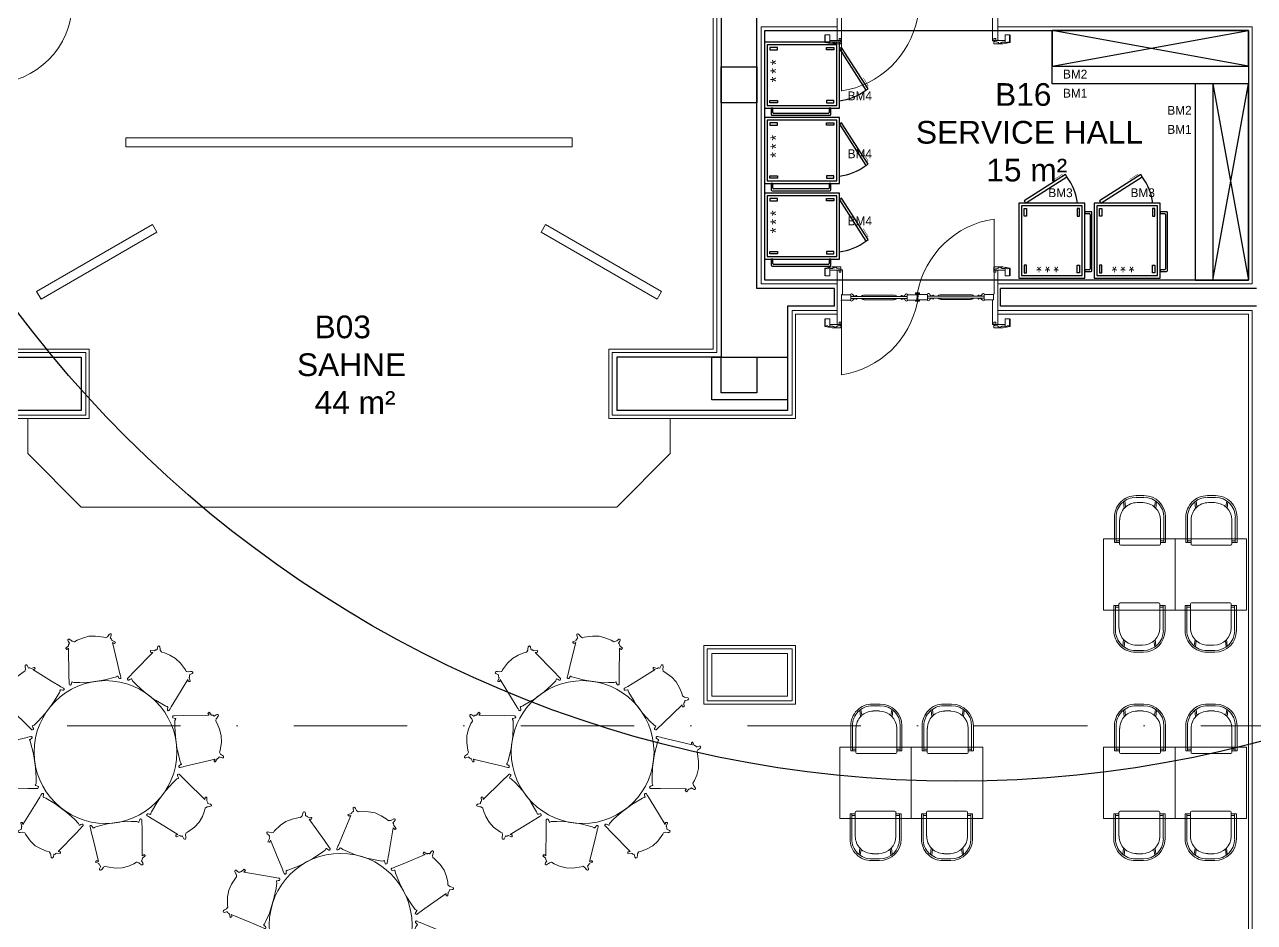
# Model space of a CAD drawing. Header units: millimetres. Extents: x 4346 to 24970, y -10214 to -5839.
# Drawn here: x 7846 to 9224, y -8629 to -7624 of the extents above; entities that cross this region are included whole.
import ezdxf

# ---------------------------------------------------------------- set-up
doc = ezdxf.new("R2010")
doc.units = ezdxf.units.MM
doc.linetypes.add('CONTINUA', pattern=[0])
doc.linetypes.add('DASHDOTX2', pattern=[50.8, 25.4, -12.7, 0, -12.7])
for name, color, linetype, lineweight in [('A-WALL-PATT', 111, 'Continuous', 5), ('Duvar', 7, 'Continuous', 30), ('duvar mevcut', 55, 'Continuous', 30), ('Kolon', 6, 'Continuous', 35), ('kırılabilir duvar', 163, 'Continuous', 30), ('QAPI_UST_KESIM', 1, 'Continuous', 5), ('TEFRIS', 11, 'Continuous', 15), ('Tefriş', 31, 'Continuous', 13), ('WL - ALÇIPAN KAPLAMA', 30, 'Continuous', 15), ('YAZıMAHAL', 152, 'Continuous', 20)]:
    doc.layers.add(name, color=color, linetype=linetype, lineweight=lineweight)
doc.layers.add('a_parke', color=35, linetype='Continuous', lineweight=0, transparency=0.2)
doc.layers.add('MUTFAKEKİPMAN', color=1, linetype='Continuous')
doc.styles.add('STYLE1', font='cour.ttf')
doc.styles.add('STYLUS BT', font='stylu.ttf')
doc.styles.add('TAKSİM', font='GOTHIC.TTF', dxfattribs={"height": 20})

# ---------------------------------------------------------------- blocks, each defined once
blk = doc.blocks.new('*U17')
at = {"layer": 'Tefriş'}
blk.add_lwpolyline([(22.8, -23.6), (11.2, -24.9), (7.3, -25.2), (-5.7, -25.2), (-17.2, -24.2), (-23.6, -23.3), (-24.9, -22.5), (-25.4, -22.1), (-25.8, -22.5), (-26.5, -23.9), (-27.1, -25.1), (-27.8, -25.6), (-28.9, -25.1), (-29.3, -24.5), (-29.2, -23.5), (-28, -13.4), (-24.3, 15.6), (-25.7, 14.9), (-26.6, 14.5), (-26.9, 14.8), (-27.2, 15.2), (-27.5, 15.7), (-27.6, 16.1), (-24.2, 18.3), (-23.9, 19), (-23.7, 19.9), (-23.1, 20.6), (-22.5, 21), (-23.7, 23.5), (-23.9, 24.2), (-23.9, 24.5), (-23.9, 24.9), (-23.6, 25.5), (-23, 25.8), (-22.1, 25.6), (-20.1, 23.6), (-19.7, 23.2), (-19.3, 22.8), (-17.2, 22), (-16.9, 21.9), (-13.8, 23.2), (-7.5, 24.9), (-0.1, 25.9), (7.4, 25.1), (16.5, 22.4), (18.2, 21.5), (20.5, 22.4), (22.3, 24.3), (23.3, 25.1), (24.1, 25.3), (24.6, 25.1), (25, 24.7), (25.1, 24.3), (25, 23.6), (23.9, 21.3), (23.5, 20.6), (23.5, 20.5), (23.7, 20.3), (24.1, 19.9), (24.6, 19.2), (24.9, 18.5), (25, 17.9), (25.1, 17.7), (28.1, 15.7), (28.5, 15.2), (28.2, 14.9), (27.6, 14.2), (27.2, 14.1), (26.7, 14.2), (26.3, 14.6), (25.2, 15.4), (27.6, -8.9), (28.8, -20.4), (28.9, -21.1), (29.1, -22.9), (29.3, -24.6), (29.3, -25.1), (29, -25.5), (28.7, -25.8), (28.3, -25.9), (27.7, -25.8), (27.4, -25.6), (27, -25.1), (26.2, -23.4), (26, -22.9), (25.9, -22.8), (25.1, -22.8), (25, -22.8), (24.5, -23.2), (22.8, -23.6)], dxfattribs=at)
blk = doc.blocks.new('*U18')
at = {"layer": 'Tefriş', "color": 0, "linetype": 'ByBlock', "lineweight": -2, "transparency": 16777216}
blk.add_blockref('*U17', (7754.3, 30012), dxfattribs=at)
for p, rotation in [((7680.1, 29980.6), 45), ((7828.9, 29981.7), 315.0000000000001), ((7649.9, 29906), 90), ((7860.2, 29907.6), 270), ((7681.2, 29831.9), 135), ((7830, 29833), 225.0000000000001), ((7755.8, 29801.6), 180)]:
    blk.add_blockref('*U17', p, dxfattribs=dict(at, rotation=rotation))
blk = doc.blocks.new('Yuvarlak yemek masası')
at = {"layer": 'Tefriş'}
blk.add_circle((7755.1, 29906.8), 80, dxfattribs=at)
blk.add_blockref('*U18', (0, 0), dxfattribs=at)
blk = doc.blocks.new('ch')
at = {"layer": 'TEFRIS', "linetype": 'CONTINUA'}
for p, q in [((11843.4, 1962.7), (11843.4, 1919.3)), ((11844.6, 1963.8), (11871.5, 1963.8)), ((11846.3, 1963.8), (11846.3, 1969.7)), ((11846.3, 1969.7), (11874.5, 1969.7)), ((11846.3, 1967.7), (11874.5, 1967.7)), ((11848.2, 1967.7), (11848.2, 1963.8)), ((11891, 1944.4), (11891, 1937.6)), ((11896.8, 1945.4), (11896.8, 1936.6)), ((11898.8, 1945.4), (11898.8, 1936.6)), ((11871.5, 1918.1), (11844.6, 1918.1)), ((11846.3, 1912.3), (11846.3, 1918.1)), ((11848.2, 1914.2), (11848.2, 1918.1)), ((11874.5, 1914.2), (11846.3, 1914.2)), ((11874.5, 1912.3), (11846.3, 1912.3))]:
    blk.add_line(p, q, dxfattribs=at)
at = {"layer": 'TEFRIS'}
for p, q in [((11891.7, 1959.5), (11884.7, 1958.7)), ((11886.1, 1957.3), (11892.8, 1958.2)), ((11891.7, 1922.4), (11884.7, 1923.3)), ((11886.1, 1924.7), (11892.8, 1923.8))]:
    blk.add_line(p, q, dxfattribs=at)
at = {"layer": 'TEFRIS', "linetype": 'CONTINUA'}
for centre, radius, start, end in [((11844.6, 1962.7), 1.17, 90, 180), ((11871.5, 1944.4), 19.4, 0, 90), ((11874.5, 1945.4), 24.3, 0, 90), ((11874.5, 1945.4), 22.4, 0, 90), ((11871.5, 1937.6), 19.4, 270, 0), ((11874.5, 1936.6), 22.4, 270, 0), ((11874.5, 1936.6), 24.3, 270, 0), ((11844.6, 1919.3), 1.17, 180, 270)]:
    blk.add_arc(centre, radius, start, end, dxfattribs=at)
blk = doc.blocks.new('kapipervaz')
at = {"layer": 'QAPI_UST_KESIM'}
for p, q in [((76393.2, 185959.7), (76395.2, 185959.7)), ((76393.2, 185959.7), (76393.2, 185956.3)), ((76395.2, 185959.7), (76395.2, 185957.2)), ((76405.6, 185957.2), (76405.6, 185963.7)), ((76405.6, 185963.7), (76410.8, 185963.7)), ((76410.8, 185963.7), (76410.8, 185955.7)), ((76393.2, 185957.2), (76405.6, 185957.2)), ((76402.2, 185954.9), (76400.8, 185954.9)), ((76405.6, 185955.5), (76402.2, 185955.5)), ((76402.2, 185955.5), (76402.2, 185954.9)), ((76405.6, 185957.2), (76405.6, 185955.5)), ((76405.6, 185955.5), (76405.6, 185955.1)), ((76407, 185955.1), (76407.2, 185955.1))]:
    blk.add_line(p, q, dxfattribs=at)
for centre, radius, start, end in [((76393.3, 185956.3), 0.154, 164.5943, 245.8606), ((76393.7, 185953.6), 2.61, 60.471, 98.9376), ((76395.2, 185956), 0.275, 217.0222, 348.7051), ((76395.7, 185952.3), 3.62, 35.9499, 94.6026), ((76399.6, 185955.1), 1.15, 211.4655, 352.0444), ((76406.3, 185955.3), 0.766, 199.2135, 337.6241), ((76409, 185953), 2.73, 74.455, 132.3462), ((76410.3, 185955.8), 0.516, 194.6871, 347.1328)]:
    blk.add_arc(centre, radius, start, end, dxfattribs=at)
blk = doc.blocks.new('papuc1')
at = {"layer": 'QAPI_UST_KESIM'}
for p, q in [((76393.2, 185928.6), (76401.3, 185930.1)), ((76393.2, 185920), (76393.2, 185928.6)), ((76401.3, 185930.1), (76411.2, 185930.1)), ((76411.2, 185925.7), (76411.2, 185930.1))]:
    blk.add_line(p, q, dxfattribs=at)
blk = doc.blocks.new('k13')
at = {"layer": 'QAPI_UST_KESIM'}
for p, q in [((175.8, 3.6), (175.8, 87.6)), ((0, 30.6), (0, -30.6)), ((4.3, 30.6), (6.1, 30.6)), ((6.1, 30.6), (6.1, 3)), ((180, -30.6), (180, 30.6)), ((4.7, 3), (6.1, 3)), ((4.7, -3.5), (4.7, 3)), ((4.9, -3.5), (4.9, 3)), ((4.9, -3.2), (4.9, 2.8)), ((15.3, 2.8), (4.9, 2.8)), ((15.3, -0.3), (15.3, 2.8)), ((15.3, 1), (78.6, 1)), ((17.6, 2.9), (17.3, 2.9)), ((19.2, 1), (19.2, 1.6)), ((21, 1.5), (20.7, 1.5)), ((20.7, 1.5), (20.7, 1)), ((22.2, 1.5), (22, 1.5)), ((22.2, 1), (22.2, 1.5)), ((30.4, 2.2), (30.4, 2.5)), ((30.4, 2.5), (38.7, 2.5)), ((63.6, 2.5), (38.7, 2.5)), ((63.6, 2.2), (63.6, 2.5)), ((71.9, 1.5), (71.7, 1.5)), ((71.7, 1.5), (71.7, 1)), ((73.2, 1.5), (72.9, 1.5)), ((73.2, 1), (73.2, 1.5)), ((74.7, 1), (74.7, 1.6)), ((76.3, 2.9), (76.6, 2.9)), ((90, 2.8), (78.6, 2.8)), ((78.6, -0.3), (78.6, 2.8)), ((91.8, 5.1), (87.8, 5.1)), ((87.8, 5.1), (87.8, 3.9)), ((87.8, 3.9), (90.2, 3.9)), ((88.2, 3.2), (88.2, 5.1)), ((88.2, 5.1), (92.2, 5.1)), ((89.6, 2.7), (89.4, -3.2)), ((92.2, 3.9), (89.8, 3.9)), ((89.8, 3.9), (89.8, 3.4)), ((89.8, -3.4), (90, 2.8)), ((90.2, 3.4), (90, -2.8)), ((90.2, 3.9), (90.2, 3.4)), ((90.2, 3.2), (101.4, 3.2)), ((90.4, -2.7), (90.6, 3.2)), ((91.8, 3.2), (91.8, 5.1)), ((92.2, 5.1), (92.2, 3.9)), ((101.4, 0.1), (101.4, 3.2)), ((164.7, 1.4), (101.4, 1.4)), ((101.4, 0.3), (101.4, -2.8)), ((103.7, 3.3), (103.4, 3.3)), ((105.3, 1.4), (105.3, 2)), ((106.8, 1.4), (106.8, 1.9)), ((106.8, 1.9), (107.1, 1.9)), ((108.1, 1.9), (108.3, 1.9)), ((108.3, 1.9), (108.3, 1.4)), ((116.4, 2.6), (116.4, 2.9)), ((116.4, 2.9), (146, 2.9)), ((149.6, 2.9), (146, 2.9)), ((149.6, 2.6), (149.6, 2.9)), ((157.8, 1.4), (157.8, 1.9)), ((157.8, 1.9), (158, 1.9)), ((159, 1.9), (159.3, 1.9)), ((159.3, 1.9), (159.3, 1.4)), ((160.8, 1.4), (160.8, 2)), ((162.4, 3.3), (162.7, 3.3)), ((164.7, 3.2), (175.1, 3.2)), ((164.7, 0.1), (164.7, 3.2)), ((164.7, 0.3), (164.7, -2.8)), ((175.1, 3.5), (175.1, -3)), ((175.1, 3.2), (175.1, -2.8)), ((175.3, 3.5), (175.7, 3.5)), ((175.3, 3.5), (175.3, -3)), ((4.7, -3.5), (4.3, -3.5)), ((15.3, -3.2), (4.9, -3.2)), ((4.9, -3.5), (4.9, -86.9)), ((15.3, -0.1), (15.3, -3.2)), ((15.3, -1.4), (78.6, -1.4)), ((17.6, -3.3), (17.3, -3.3)), ((19.2, -1.4), (19.2, -2)), ((20.7, -1.9), (20.7, -1.4)), ((21, -1.9), (20.7, -1.9)), ((22.2, -1.9), (22, -1.9)), ((22.2, -1.4), (22.2, -1.9)), ((30.4, -2.6), (30.4, -2.9)), ((30.4, -2.9), (38.7, -2.9)), ((63.6, -2.9), (38.7, -2.9)), ((63.6, -2.6), (63.6, -2.9)), ((71.7, -1.9), (71.7, -1.4)), ((71.9, -1.9), (71.7, -1.9)), ((73.2, -1.9), (72.9, -1.9)), ((73.2, -1.4), (73.2, -1.9)), ((74.7, -1.4), (74.7, -2)), ((76.3, -3.3), (76.6, -3.3)), ((78.6, -0.1), (78.6, -3.2)), ((89.8, -3.2), (78.6, -3.2)), ((87.8, -2.8), (87.8, -4.4)), ((87.8, -4.4), (92.2, -4.4)), ((88.2, -4.4), (88.2, -3.2)), ((88.2, -3.2), (90.4, -3.2)), ((89.6, -3.2), (89.6, -2.7)), ((91.8, -3.2), (89.6, -3.2)), ((90, -2.8), (101.4, -2.8)), ((90.4, -3.2), (90.4, -2.7)), ((91.8, -4.4), (91.8, -3.2)), ((92.2, -2.8), (92.2, -4.4)), ((164.7, -1), (101.4, -1)), ((103.7, -2.9), (103.4, -2.9)), ((105.3, -1), (105.3, -1.6)), ((106.8, -1), (106.8, -1.5)), ((106.8, -1.5), (107.1, -1.5)), ((108.1, -1.5), (108.3, -1.5)), ((108.3, -1.5), (108.3, -1)), ((116.4, -2.2), (116.4, -2.5)), ((116.4, -2.5), (146, -2.5)), ((149.6, -2.5), (146, -2.5)), ((149.6, -2.2), (149.6, -2.5)), ((157.8, -1), (157.8, -1.5)), ((157.8, -1.5), (158, -1.5)), ((159, -1.5), (159.3, -1.5)), ((159.3, -1.5), (159.3, -1)), ((160.8, -1), (160.8, -1.6)), ((162.4, -2.9), (162.7, -2.9)), ((164.7, -2.8), (175.1, -2.8)), ((175.3, -3), (173.9, -3)), ((173.9, -30.6), (173.9, -3)), ((175.7, -30.6), (173.9, -30.6))]:
    blk.add_line(p, q, dxfattribs=at)
for centre, radius, start, end in [((191.1, -14.2), 103, 98.572, 169.1228), ((16.1, 2.8), 1.2, 5.6023, 180.4803), ((19.5, 3.6), 2, 199.6761, 263.2827), ((21.5, 1.5), 0.5, 0, 180), ((29, 0.3), 1.92, 94.5143, 156.6514), ((29.8, -10.9), 13.1, 87.45, 94.1021), ((64.1, -10.9), 13.1, 85.8979, 92.55), ((64.9, 0.3), 1.92, 23.3486, 85.4857), ((72.4, 1.5), 0.5, 0, 180), ((74.4, 3.6), 2, 276.7173, 340.3239), ((77.8, 2.8), 1.2, 359.5197, 174.3977), ((102.2, 3.2), 1.2, 5.6023, 180.4803), ((105.6, 4), 2, 199.6761, 263.2827), ((107.6, 1.9), 0.5, 0, 180), ((115.1, 0.7), 1.92, 94.5143, 156.6514), ((115.9, -10.5), 13.1, 87.45, 94.1021), ((150.2, -10.5), 13.1, 85.8979, 92.55), ((151, 0.7), 1.92, 23.3486, 85.4857), ((158.5, 1.9), 0.5, 0, 180), ((160.5, 4), 2, 276.7173, 340.3239), ((163.9, 3.2), 1.2, 359.5197, 174.3977), ((-10.5, 14.3), 102.3, 278.6423, 349.0329), ((16.1, -3.2), 1.2, 179.5197, 354.3977), ((19.5, -4), 2, 96.7173, 160.3239), ((21.5, -1.9), 0.5, 180, 0), ((29, -0.7), 1.92, 203.3486, 265.4857), ((29.8, 10.5), 13.1, 265.8979, 272.55), ((64.1, 10.5), 13.1, 267.45, 274.1021), ((64.9, -0.7), 1.92, 274.5143, 336.6514), ((72.4, -1.9), 0.5, 180, 0), ((74.4, -4), 2, 19.6761, 83.2827), ((77.8, -3.2), 1.2, 185.6023, 0.4803), ((102.2, -2.8), 1.2, 179.5197, 354.3977), ((105.6, -3.6), 2, 96.7173, 160.3239), ((107.6, -1.5), 0.5, 180, 0), ((115.1, -0.3), 1.92, 203.3486, 265.4857), ((115.9, 10.9), 13.1, 265.8979, 272.55), ((150.2, 10.9), 13.1, 267.45, 274.1021), ((151, -0.3), 1.92, 274.5143, 336.6514), ((158.5, -1.5), 0.5, 180, 0), ((160.5, -3.6), 2, 19.6761, 83.2827), ((163.9, -2.8), 1.2, 185.6023, 0.4803)]:
    blk.add_arc(centre, radius, start, end, dxfattribs=at)
at = {"layer": 'QAPI_UST_KESIM', "extrusion": (0, 0, -1), "xscale": -1, "zscale": -1}
for name, p in [('papuc1', (76406.9, -185896)), ('kapipervaz', (76217.5, -185987.7))]:
    blk.add_blockref(name, p, dxfattribs=at)
at = {"layer": 'QAPI_UST_KESIM', "extrusion": (0, 0, -1), "xscale": -1, "zscale": -1, "rotation": 180}
for name, p in [('kapipervaz', (-76397.5, 185987.7)), ('papuc1', (-76586.9, 185896))]:
    blk.add_blockref(name, p, dxfattribs=at)
at = {"layer": 'QAPI_UST_KESIM', "extrusion": (0, 0, -1), "zscale": -1}
for name, p in [('papuc1', (-76586.9, -185896)), ('kapipervaz', (-76397.5, -185987.7))]:
    blk.add_blockref(name, p, dxfattribs=at)
at = {"layer": 'QAPI_UST_KESIM', "extrusion": (0, 0, -1), "zscale": -1, "rotation": 180}
for name, p in [('kapipervaz', (76217.5, 185987.7)), ('papuc1', (76406.9, 185896))]:
    blk.add_blockref(name, p, dxfattribs=at)
blk = doc.blocks.new('k17')
at = {"layer": 'QAPI_UST_KESIM'}
for p, q in [((-6.1, 24.8), (-6.1, -31.4)), ((-1.8, 24.8), (0, 24.8)), ((0, 24.8), (0, -24.8)), ((89.6, 24.8), (87.8, 24.8)), ((87.8, 24.8), (87.8, -24.8)), ((93.9, 24.8), (93.9, -31.4)), ((-1.4, -24.8), (0, -24.8)), ((-1.2, -25.3), (-1.2, -31.4)), ((-1.2, -31.3), (-1.2, -25.3)), ((12.6, -25.3), (-1.2, -25.3)), ((12.6, -28.3), (12.6, -25.3)), ((75.2, -27), (12.6, -27)), ((14.9, -25.1), (14.6, -25.1)), ((16.5, -27), (16.5, -26.4)), ((27.6, -25.8), (27.6, -25.5)), ((27.6, -25.5), (54.5, -25.5)), ((60.1, -25.5), (54.5, -25.5)), ((60.1, -25.8), (60.1, -25.5)), ((71.3, -27), (71.3, -26.4)), ((72.9, -25.1), (73.2, -25.1)), ((75.2, -25.3), (89, -25.3)), ((75.2, -28.3), (75.2, -25.3)), ((89.2, -24.8), (87.8, -24.8)), ((89, -25.3), (89, -31.4)), ((12.6, -31.3), (-1.2, -31.3)), ((12.6, -28.2), (12.6, -31.3)), ((75.2, -29.5), (12.6, -29.5)), ((14.9, -31.4), (14.6, -31.4)), ((16.5, -29.5), (16.5, -30.1)), ((27.6, -30.7), (27.6, -31)), ((27.6, -31), (54.5, -31)), ((60.1, -31), (54.5, -31)), ((60.1, -30.7), (60.1, -31)), ((71.3, -29.5), (71.3, -30.1)), ((72.9, -31.4), (73.2, -31.4)), ((75.2, -28.2), (75.2, -31.3)), ((75.2, -31.3), (89, -31.3))]:
    blk.add_line(p, q, dxfattribs=at)
for points in [[(-1.8, -31.3), (-1.4, -31.3), (-1.4, -24.8)], [(89.2, -24.8), (89.2, -31.3), (89.6, -31.3)], [(-1.2, -31.4), (-1.2, -121.6)]]:
    blk.add_lwpolyline(points, dxfattribs=at)
for points in [[(18, -27), (18, -26.5), (18.3, -26.5, -1), (19.3, -26.5), (19.5, -26.5), (19.5, -27)], [(68.3, -27.1), (68.3, -26.6), (68.5, -26.6, -1), (69.5, -26.6), (69.8, -26.6), (69.8, -27.1)], [(18, -29.5), (18, -30), (18.3, -30, 1), (19.3, -30), (19.5, -30), (19.5, -29.5)], [(68.3, -29.5), (68.3, -30), (68.5, -30, 1), (69.5, -30), (69.8, -30), (69.8, -29.5)]]:
    blk.add_lwpolyline(points, format="xyb", dxfattribs=at)
for centre, radius, start, end in [((13.4, -25.3), 1.2, 5.6023, 180.4803), ((16.8, -24.5), 2, 199.6761, 263.2827), ((26.3, -27.8), 1.92, 94.5143, 156.6514), ((27.1, -38.9), 13.1, 87.45, 94.1021), ((60.7, -38.9), 13.1, 85.8979, 92.55), ((61.5, -27.8), 1.92, 23.3486, 85.4857), ((71, -24.5), 2, 276.7173, 340.3239), ((74.4, -25.3), 1.2, 359.5197, 174.3977), ((-1.2, -31.4), 90.2, 270, 0), ((-1.2, -31.4), 90.2, 270, 0), ((13.4, -31.3), 1.2, 179.5197, 354.3977), ((16.8, -32.1), 2, 96.7173, 160.3239), ((26.3, -28.8), 1.92, 203.3486, 265.4857), ((27.1, -17.6), 13.1, 265.8979, 272.55), ((60.7, -17.6), 13.1, 267.45, 274.1021), ((61.5, -28.8), 1.92, 274.5143, 336.6514), ((71, -32.1), 2, 19.6761, 83.2827), ((74.4, -31.3), 1.2, 185.6023, 0.4803)]:
    blk.add_arc(centre, radius, start, end, dxfattribs=at)
for name, p in [('papuc1', (-76413, -185901.8)), ('kapipervaz', (-76303.6, -185988.5))]:
    blk.add_blockref(name, p, dxfattribs=at)
at = {"layer": 'QAPI_UST_KESIM', "rotation": 180}
for name, p in [('kapipervaz', (76391.4, 185981.9)), ('papuc1', (76500.8, 185895.2))]:
    blk.add_blockref(name, p, dxfattribs=at)
at = {"layer": 'QAPI_UST_KESIM', "extrusion": (0, 0, -1), "zscale": -1}
for name, p in [('papuc1', (-76500.8, -185901.8)), ('kapipervaz', (-76391.4, -185988.5))]:
    blk.add_blockref(name, p, dxfattribs=at)
at = {"layer": 'QAPI_UST_KESIM', "extrusion": (0, 0, -1), "zscale": -1, "rotation": 180}
for name, p in [('kapipervaz', (76303.6, 185981.9)), ('papuc1', (76413, 185895.2))]:
    blk.add_blockref(name, p, dxfattribs=at)
blk = doc.blocks.new('A$C778B3713')
at = {"layer": 'MUTFAKEKİPMAN'}
for p, q in [((0, 130.5), (0, 129.5)), ((0, 129.5), (0, 65.5)), ((8, 131.5), (1, 131.5)), ((2, 67.5), (2, 128.5)), ((3, 129.5), (8, 129.5)), ((8, 129.5), (8, 131.5)), ((1, 64.5), (8, 64.5)), ((8, 66.5), (3, 66.5)), ((8, 64.5), (8, 66.5))]:
    blk.add_line(p, q, dxfattribs=at)
for points in [[(8, 55), (82, 55), (82, 139), (8, 139)], [(11, 58), (79, 58), (79, 136), (11, 136)], [(14, 132.9), (16.6, 132.9), (16.6, 124.4), (14, 124.4)], [(76, 132.9), (73.4, 132.9), (73.4, 124.4), (76, 124.4)], [(14, 61.1), (16.6, 61.1), (16.6, 69.6), (14, 69.6)], [(76, 61.1), (73.4, 61.1), (73.4, 69.6), (76, 69.6)], [(29.8, 22.8), (76.1, 52.5), (74.5, 55), (28.2, 25.3)]]:
    blk.add_lwpolyline(points, close=True, dxfattribs=at)
at = {"layer": 'MUTFAKEKİPMAN', "const_width": 0.5}
blk.add_lwpolyline([(32.3, 24.4), (33.4, 22.8), (40.3, 27.2), (42.1, 28.4)], dxfattribs=at)
at = {"layer": 'MUTFAKEKİPMAN'}
for centre, radius, start, end in [((1, 130.5), 1, 90, 180), ((3, 128.5), 1, 90, 180), ((1, 65.5), 1, 180, 270), ((3, 67.5), 1, 180, 270), ((78.5, 62.7), 62.7, 187.0296, 216.5495)]:
    blk.add_arc(centre, radius, start, end, dxfattribs=at)
at = {"layer": 'MUTFAKEKİPMAN', "style": 'STYLE1', "width": 0.8}
blk.add_text('***', height=12, dxfattribs=at).set_placement((35.3, 119.2))

msp = doc.modelspace()

# ---------------------------------------------------------------- hatches: boundary and pattern name
at = {"layer": 'Duvar'}
h = msp.add_hatch(color=256, dxfattribs=at)
h.dxf.hatch_style = 1
h.paths.add_polyline_path([(4423.2, -10136.8), (10254.2, -10136.8), (10254.2, -6058.9), (4423.2, -6058.9)], flags=16)
h.paths.add_polyline_path([(4345.7, -10214.3), (10331.8, -10214.3), (10331.8, -5981.3), (4345.7, -5981.3)])
at = {"layer": 'Duvar', "true_color": 0x636466}
h = msp.add_hatch(color=251, dxfattribs=at)
h.dxf.hatch_style = 1
h.paths.add_polyline_path([(4475, -10085.1), (10202.5, -10085.1), (10202.5, -6110.6), (4475, -6110.6)], flags=16)
h.paths.add_polyline_path([(4423.2, -10136.8), (10254.2, -10136.8), (10254.2, -6058.9), (4423.2, -6058.9)])
at = {"layer": 'Duvar'}
h = msp.add_hatch(color=256, dxfattribs=at)
h.dxf.hatch_style = 1
h.paths.add_polyline_path([(4505.1, -10054.9), (10172.4, -10054.9), (10172.4, -6140.7), (4505.1, -6140.7)], flags=16)
h.paths.add_polyline_path([(4475, -10085.1), (10202.5, -10085.1), (10202.5, -6110.6), (4475, -6110.6)])

# ---------------------------------------------------------------- linework, layer by layer
at = {"layer": 'A-WALL-PATT', "linetype": 'DASHDOTX2', "lineweight": 9, "ltscale": 5}
msp.add_line((4590.2, -8409.3), (9957.3, -8409.3), dxfattribs=at)
msp.add_line((4590.2, -8409.3), (9957.3, -8409.3), dxfattribs=at)
at = {"layer": 'Duvar'}
for p, q in [((8626.3, -7671), (8626.3, -7996)), ((8626.3, -7996), (8509.3, -7996))]:
    msp.add_line(p, q, dxfattribs=at)
msp.add_lwpolyline([(8675.3, -7630), (9217.3, -7630), (9217.3, -7910), (8675.3, -7910)], close=True, dxfattribs=at)
for points in [[(8753.3, -7919), (8666.3, -7919), (8666.3, -7671)], [(7773.3, -7723), (7773.3, -7996), (7909.3, -7996), (7909.3, -8056), (7698.8, -8056), (7698.8, -7939)], [(8753.3, -7939), (8753.3, -7919)], [(8939.3, -7939), (8939.3, -7919)], [(9226.3, -7919), (8939.3, -7919)], [(8700.8, -7939), (8700.8, -8056), (8509.3, -8056)], [(8753.3, -7939), (8700.8, -7939)], [(9226.3, -7939), (8939.3, -7939)], [(8509.3, -7996), (8509.3, -8056)]]:
    msp.add_lwpolyline(points, dxfattribs=at)
msp.add_circle((8890.3, -7155.2), 1316.1, dxfattribs=at)
at = {"layer": 'duvar mevcut', "lineweight": 30}
msp.add_lwpolyline([(8626.3, -7671), (8666.3, -7671), (8666.3, -7552), (8626.3, -7552)], close=True, dxfattribs=at)
msp.add_lwpolyline([(8615.8, -7996), (8700.8, -7996), (8700.8, -8044), (8615.8, -8044), (8615.8, -7996)], dxfattribs=at)
at = {"layer": 'Kolon', "lineweight": 30}
for points in [[(8626.3, -7671), (8666.3, -7671), (8666.3, -7711), (8626.3, -7711), (8626.3, -7671)], [(8626.3, -7996), (8666.3, -7996), (8666.3, -8036), (8626.3, -8036), (8626.3, -7996)]]:
    msp.add_lwpolyline(points, dxfattribs=at)
at = {"layer": 'kırılabilir duvar', "lineweight": 13}
msp.add_lwpolyline([(8615.8, -8328), (8700.8, -8328), (8700.8, -8376), (8615.8, -8376), (8615.8, -8328)], dxfattribs=at)
at = {"layer": 'MUTFAKEKİPMAN'}
for p, q in [((9217.3, -7670), (8997.3, -7630)), ((8997.3, -7670), (9217.3, -7630)), ((9177.3, -7910), (9217.3, -7690)), ((9177.3, -7690), (9217.3, -7910))]:
    msp.add_line(p, q, dxfattribs=at)
for points in [[(8997.3, -7630), (9217.3, -7630), (9217.3, -7690), (8997.3, -7690)], [(8997.3, -7630), (8997.3, -7670), (9217.3, -7670), (9217.3, -7630)], [(9217.3, -7690), (9157.3, -7690), (9157.3, -7910), (9217.3, -7910)], [(9217.3, -7690), (9177.3, -7690), (9177.3, -7910), (9217.3, -7910)]]:
    msp.add_lwpolyline(points, close=True, dxfattribs=at)
at = {"layer": 'TEFRIS'}
for points in [[(8209.3, -7750.3), (7959.3, -7750.3), (7959.3, -7760.3), (8209.3, -7760.3)], [(8209.3, -7750.3), (8459.3, -7750.3), (8459.3, -7760.3), (8209.3, -7760.3)], [(7849.3, -8065), (7849.3, -8104), (7909.3, -8164), (8509.3, -8164), (8569.3, -8104), (8569.3, -8065)]]:
    msp.add_lwpolyline(points, dxfattribs=at)
for points in [[(7989.1, -7847.6), (7994.1, -7856.2), (7864.2, -7931.2), (7859.2, -7922.6)], [(8429.6, -7847.6), (8424.6, -7856.2), (8554.5, -7931.2), (8559.5, -7922.6)], [(9134.9, -8199.5), (9054.9, -8199.5), (9054.9, -8279.5), (9134.9, -8279.5)], [(9214.9, -8199.5), (9134.9, -8199.5), (9134.9, -8279.5), (9214.9, -8279.5)], [(8839.4, -8433), (8759.4, -8433), (8759.4, -8513), (8839.4, -8513)], [(8919.4, -8433), (8839.4, -8433), (8839.4, -8513), (8919.4, -8513)], [(9134.9, -8433), (9054.9, -8433), (9054.9, -8513), (9134.9, -8513)], [(9214.9, -8433), (9134.9, -8433), (9134.9, -8513), (9214.9, -8513)]]:
    msp.add_lwpolyline(points, close=True, dxfattribs=at)
at = {"layer": 'WL - ALÇIPAN KAPLAMA'}
for points in [[(7804, -7586), (7778.3, -7586), (7778.3, -7723), (7777.4, -7991), (7914.3, -7991), (7914.3, -8061), (7693.8, -8061), (7693.8, -7944), (7186.3, -7944), (7186.3, -8037), (7186.3, -8118.5)], [(7804, -7590), (7782.3, -7590), (7782.3, -7723), (7781.4, -7987), (7918.3, -7987), (7918.3, -8065), (7689.8, -8065), (7689.8, -7948), (7190.3, -7948), (7190.3, -8037), (7190.3, -8118.5)], [(8756.3, -7944), (8705.8, -7944), (8705.8, -8061), (8504.3, -8061), (8504.3, -7991), (8621.3, -7991), (8621.3, -7711), (8621.3, -7671), (8621.3, -7586), (7904, -7586)], [(8756.3, -7948), (8709.8, -7948), (8709.8, -8065), (8500.3, -8065), (8500.3, -7987), (8617.3, -7987), (8617.3, -7711), (8617.3, -7671), (8617.3, -7590), (7904, -7590)], [(8756.3, -7626), (8671.3, -7626), (8671.3, -7666), (8671.3, -7666), (8671.3, -7716), (8671.3, -7716), (8671.3, -7914), (8756.3, -7914)], [(8756.3, -7630), (8675.3, -7630), (8675.3, -7662), (8675.3, -7662), (8675.3, -7720), (8675.3, -7720), (8675.3, -7910), (8756.3, -7910)], [(8936.3, -7914), (9221.3, -7914), (9221.3, -7626), (8936.3, -7626)], [(8936.3, -7910), (9217.3, -7910), (9217.3, -7630), (8936.3, -7630)], [(9134.3, -9367), (9221.3, -9367), (9221.3, -7944), (8936.3, -7944)], [(9130.3, -9363), (9130.3, -9363), (9217.3, -9363), (9217.3, -7948), (8936.3, -7948)]]:
    msp.add_lwpolyline(points, dxfattribs=at)
for points in [[(8709.8, -8385), (8606.8, -8385), (8606.8, -8319), (8709.8, -8319)], [(8705.8, -8381), (8610.8, -8381), (8610.8, -8323), (8705.8, -8323)]]:
    msp.add_lwpolyline(points, close=True, dxfattribs=at)

# ---------------------------------------------------------------- block references
at = {"layer": 'a_parke'}
msp.add_blockref('k17', (7810.1, -7567.7), dxfattribs=at)
at = {"layer": 'MUTFAKEKİPMAN'}
for p, rotation in [((8813.8, -7725.1), 89.99999999999905), ((8813.8, -7809.6), 89.99999999999905), ((8813.8, -7809.6), 89.99999999999905), ((9041.8, -7768.6), 179.999999999999), ((9041.8, -7768.6), 179.999999999999), ((9126.3, -7768.6), 179.999999999999), ((9126.3, -7768.6), 179.999999999999), ((8813.8, -7894.2), 89.99999999999905), ((8813.8, -7894.2), 89.99999999999905)]:
    msp.add_blockref('A$C778B3713', p, dxfattribs=dict(at, rotation=rotation))
at = {"layer": 'TEFRIS'}
for p in [(8756.3, -7611), (8756.3, -7929)]:
    msp.add_blockref('k13', p, dxfattribs=at)
at = {"layer": 'TEFRIS', "xscale": -1}
for name, p, rotation in [('ch', (7154.7, -20050), 270), ('ch', (7234.7, -20050), 270), ('Yuvarlak yemek masası', (32733.4, -27567), 37.21055234140881), ('ch', (6859.2, -20283.5), 270), ('ch', (6939.2, -20283.5), 270), ('ch', (7154.7, -20283.5), 270), ('ch', (7234.7, -20283.5), 270), ('Yuvarlak yemek masası', (9388.9, 22241), 163.2574331696358)]:
    msp.add_blockref(name, p, dxfattribs=dict(at, rotation=rotation))
at = {"layer": 'TEFRIS'}
for name, p, rotation in [('Yuvarlak yemek masası', (-16325.9, -27567), 322.7894476585911), ('ch', (7154, 3572.1), 270), ('ch', (7234, 3572.1), 270), ('ch', (6858.4, 3338.6), 270), ('ch', (6938.4, 3338.6), 270), ('ch', (7154, 3338.6), 270), ('ch', (7234, 3338.6), 270)]:
    msp.add_blockref(name, p, dxfattribs=dict(at, rotation=rotation))

# ---------------------------------------------------------------- texts
at = {"style": 'TAKSİM'}
for s, p in [('BM2', (9009.4, -7683.9)), ('BM4', (8768.1, -7708.3)), ('BM1', (9009.4, -7705.3)), ('BM2', (9126.3, -7724.5)), ('BM1', (9126.3, -7745.9)), ('BM4', (8768.1, -7773.2)), ('BM3', (8993, -7816.8)), ('BM3', (9085.1, -7816.8)), ('BM4', (8768.1, -7848.4))]:
    msp.add_text(s, height=9.9, dxfattribs=at).set_placement(p)
at = {"layer": 'YAZıMAHAL', "lineweight": 5, "char_height": 25.402, "attachment_point": 1, "style": 'STYLUS BT'}
for s, insert, width in [('{\\fArial|b0|i0|c162|p34;                      B16\\P             SERVICE HALL  \\P                     \\C1;15 m²}', (8716.4, -7689.1), 621.888), ('{\\fArial|b0|i0|c162|p34;       B03\\P     SAHNE \\P       \\C1;44 m²}', (8101.7, -7949.5), 319.692)]:
    msp.add_mtext(s, dxfattribs=dict(at, insert=insert, width=width))

doc.saveas('drawing.dxf')
